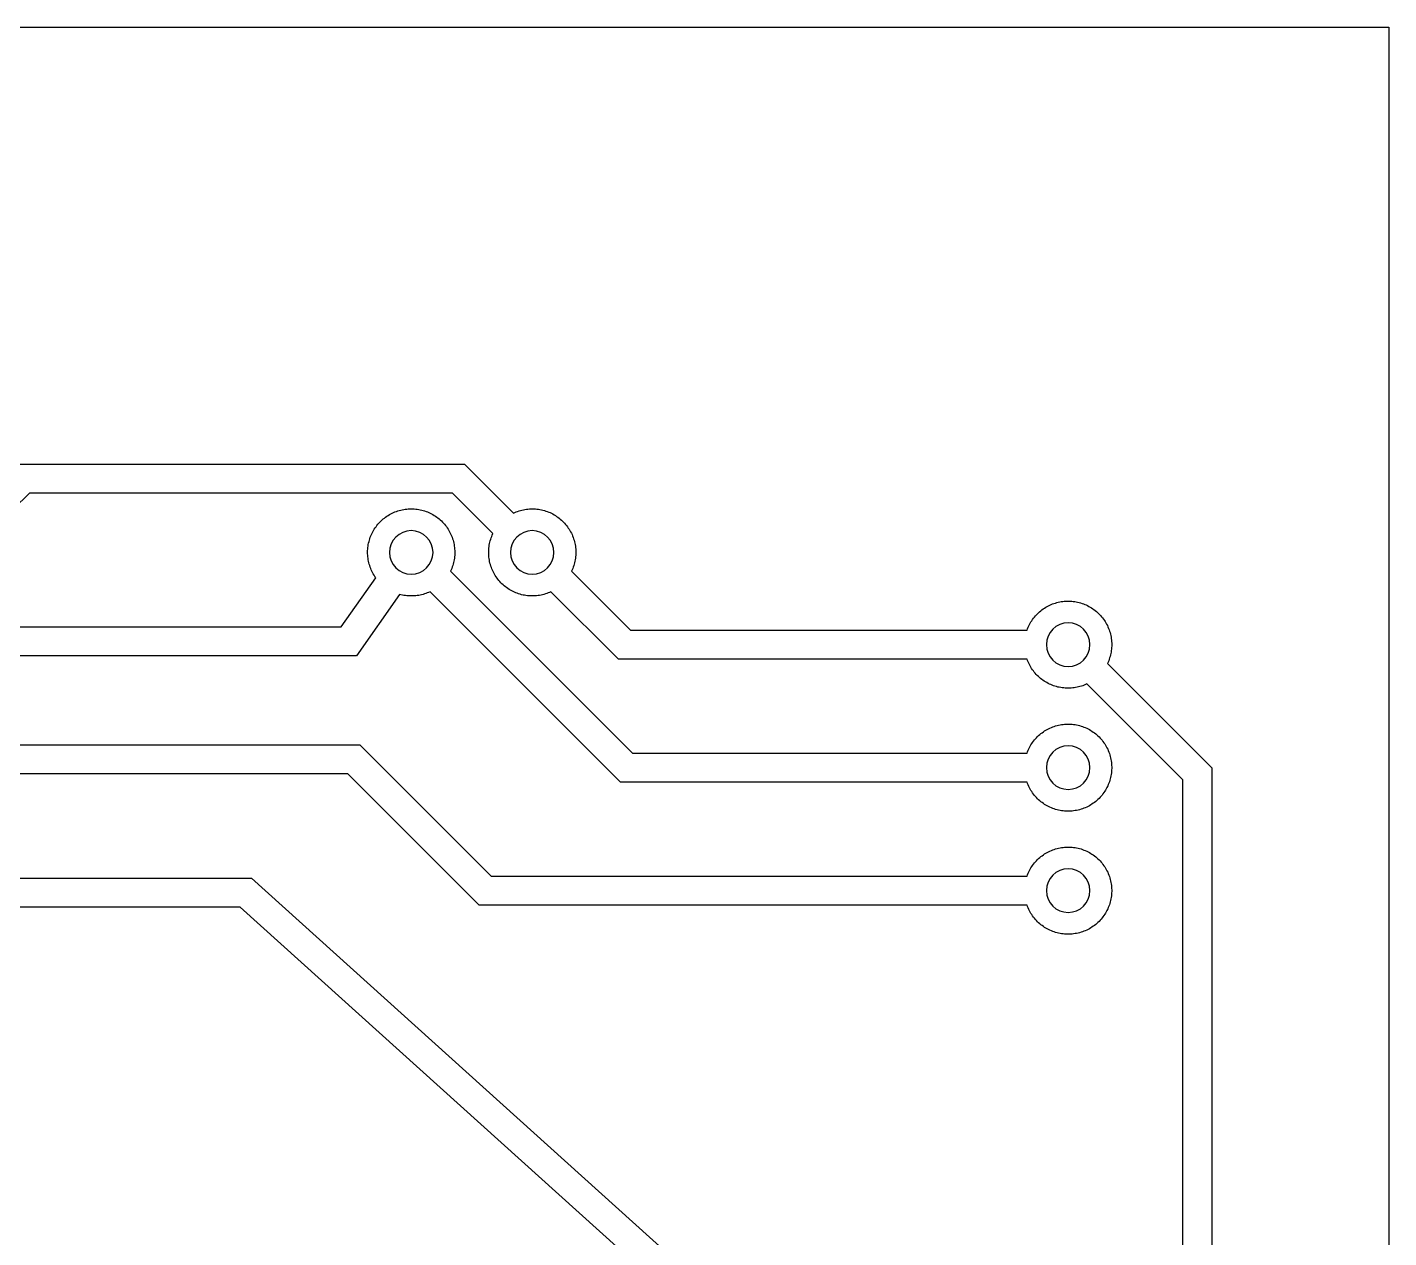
# Model space of a CAD drawing. Extents: x 77.4 to 152.4, y 0 to 50.
# Drawn here: x 124.26 to 152.38, y 25 to 50 of the extents above; entities that cross this region are included whole.
import ezdxf

# ---------------------------------------------------------------- set-up
doc = ezdxf.new("R2010")
doc.units = 0
doc.layers.add('DEFAULT', color=7, linetype='CONTINUOUS')

msp = doc.modelspace()

# ---------------------------------------------------------------- linework, layer by layer
at = {"layer": 'DEFAULT'}
for p, q in [((77.378, 50), (152.378, 50)), ((152.378, 50), (152.378, 0)), ((124.055, 40.978), (133.287, 40.978)), ((133.287, 40.978), (134.298, 39.966)), ((124.3, 40.378), (123.438, 39.533)), ((133.038, 40.378), (124.3, 40.378)), ((133.874, 39.542), (133.038, 40.378)), ((131.711, 39.918), (131.738, 39.934)), ((131.738, 39.934), (131.766, 39.949)), ((131.766, 39.949), (131.793, 39.963)), ((131.793, 39.963), (131.822, 39.977)), ((131.822, 39.977), (131.851, 39.989)), ((131.851, 39.989), (131.88, 40)), ((131.88, 40), (131.909, 40.01)), ((131.909, 40.01), (131.939, 40.019)), ((131.939, 40.019), (131.97, 40.027)), ((131.97, 40.027), (132, 40.034)), ((132, 40.034), (132.031, 40.04)), ((132.031, 40.04), (132.062, 40.045)), ((132.062, 40.045), (132.093, 40.049)), ((132.093, 40.049), (132.124, 40.052)), ((132.124, 40.052), (132.155, 40.053)), ((132.155, 40.053), (132.186, 40.054)), ((132.186, 40.054), (132.218, 40.053)), ((132.218, 40.053), (132.249, 40.052)), ((132.249, 40.052), (132.28, 40.049)), ((132.28, 40.049), (132.311, 40.045)), ((132.311, 40.045), (132.342, 40.04)), ((132.342, 40.04), (132.373, 40.034)), ((132.373, 40.034), (132.403, 40.027)), ((132.403, 40.027), (132.434, 40.019)), ((132.434, 40.019), (132.464, 40.01)), ((132.464, 40.01), (132.493, 40)), ((132.493, 40), (132.522, 39.989)), ((132.522, 39.989), (132.551, 39.977)), ((132.551, 39.977), (132.58, 39.964)), ((132.58, 39.964), (132.607, 39.949)), ((132.607, 39.949), (132.635, 39.934)), ((132.635, 39.934), (132.662, 39.918)), ((134.298, 39.966), (134.327, 39.979)), ((134.327, 39.979), (134.356, 39.991)), ((134.356, 39.991), (134.385, 40.002)), ((134.385, 40.002), (134.414, 40.012)), ((134.414, 40.012), (134.444, 40.021)), ((134.444, 40.021), (134.475, 40.029)), ((134.475, 40.029), (134.505, 40.035)), ((134.505, 40.035), (134.536, 40.041)), ((134.536, 40.041), (134.567, 40.046)), ((134.567, 40.046), (134.598, 40.049)), ((134.598, 40.049), (134.629, 40.052)), ((134.629, 40.052), (134.66, 40.054)), ((134.66, 40.054), (134.691, 40.054)), ((134.691, 40.054), (134.722, 40.053)), ((134.722, 40.053), (134.753, 40.051)), ((134.753, 40.051), (134.784, 40.049)), ((134.784, 40.049), (134.815, 40.045)), ((134.815, 40.045), (134.846, 40.04)), ((134.846, 40.04), (134.877, 40.034)), ((134.877, 40.034), (134.907, 40.026)), ((134.907, 40.026), (134.937, 40.018)), ((134.937, 40.018), (134.967, 40.009)), ((134.967, 40.009), (134.997, 39.999)), ((134.997, 39.999), (135.026, 39.988)), ((135.026, 39.988), (135.054, 39.975)), ((135.054, 39.975), (135.083, 39.962)), ((135.083, 39.962), (135.11, 39.948)), ((135.11, 39.948), (135.138, 39.933)), ((131.425, 39.634), (131.442, 39.66)), ((131.442, 39.66), (131.46, 39.685)), ((131.46, 39.685), (131.479, 39.71)), ((131.479, 39.71), (131.499, 39.735)), ((131.499, 39.735), (131.52, 39.758)), ((131.52, 39.758), (131.541, 39.781)), ((131.541, 39.781), (131.563, 39.803)), ((131.563, 39.803), (131.586, 39.824)), ((131.586, 39.824), (131.61, 39.845)), ((131.61, 39.845), (131.634, 39.864)), ((131.634, 39.864), (131.659, 39.883)), ((131.659, 39.883), (131.685, 39.901)), ((131.685, 39.901), (131.711, 39.918)), ((132.662, 39.918), (132.688, 39.901)), ((132.688, 39.901), (132.714, 39.883)), ((132.714, 39.883), (132.739, 39.865)), ((132.739, 39.865), (132.763, 39.845)), ((132.763, 39.845), (132.787, 39.825)), ((132.787, 39.825), (132.81, 39.803)), ((132.81, 39.803), (132.832, 39.781)), ((132.832, 39.781), (132.853, 39.758)), ((132.853, 39.758), (132.874, 39.735)), ((132.874, 39.735), (132.894, 39.711)), ((132.894, 39.711), (132.913, 39.686)), ((132.913, 39.686), (132.931, 39.66)), ((132.931, 39.66), (132.948, 39.634)), ((135.138, 39.933), (135.164, 39.916)), ((135.164, 39.916), (135.191, 39.899)), ((135.191, 39.899), (135.216, 39.882)), ((135.216, 39.882), (135.241, 39.863)), ((135.241, 39.863), (135.265, 39.843)), ((135.265, 39.843), (135.289, 39.823)), ((135.289, 39.823), (135.312, 39.801)), ((135.312, 39.801), (135.334, 39.779)), ((135.334, 39.779), (135.355, 39.756)), ((135.355, 39.756), (135.376, 39.733)), ((135.376, 39.733), (135.395, 39.709)), ((135.395, 39.709), (135.414, 39.684)), ((135.414, 39.684), (135.432, 39.658)), ((135.432, 39.658), (135.449, 39.632)), ((131.307, 39.346), (131.315, 39.376)), ((131.315, 39.376), (131.323, 39.406)), ((131.323, 39.406), (131.332, 39.436)), ((131.332, 39.436), (131.342, 39.466)), ((131.342, 39.466), (131.354, 39.495)), ((131.354, 39.495), (131.366, 39.524)), ((131.366, 39.524), (131.379, 39.552)), ((131.379, 39.552), (131.394, 39.58)), ((131.394, 39.58), (131.409, 39.607)), ((131.409, 39.607), (131.425, 39.634)), ((132.948, 39.634), (132.964, 39.607)), ((132.964, 39.607), (132.979, 39.58)), ((132.979, 39.58), (132.994, 39.552)), ((132.994, 39.552), (133.007, 39.524)), ((133.007, 39.524), (133.019, 39.495)), ((133.019, 39.495), (133.031, 39.466)), ((133.031, 39.466), (133.041, 39.436)), ((133.041, 39.436), (133.05, 39.407)), ((133.05, 39.407), (133.059, 39.376)), ((133.059, 39.376), (133.066, 39.346)), ((133.812, 39.366), (133.82, 39.396)), ((133.82, 39.396), (133.828, 39.426)), ((133.828, 39.426), (133.838, 39.455)), ((133.838, 39.455), (133.849, 39.484)), ((133.849, 39.484), (133.861, 39.513)), ((133.861, 39.513), (133.874, 39.542)), ((135.449, 39.632), (135.465, 39.605)), ((135.465, 39.605), (135.48, 39.578)), ((135.48, 39.578), (135.495, 39.55)), ((135.495, 39.55), (135.508, 39.522)), ((135.508, 39.522), (135.52, 39.493)), ((135.52, 39.493), (135.531, 39.464)), ((135.531, 39.464), (135.542, 39.435)), ((135.542, 39.435), (135.551, 39.405)), ((135.551, 39.405), (135.559, 39.375)), ((135.559, 39.375), (135.566, 39.344)), ((131.287, 39.191), (131.289, 39.222)), ((131.287, 39.159), (131.287, 39.191)), ((131.287, 39.128), (131.287, 39.159)), ((131.288, 39.097), (131.287, 39.128)), ((131.291, 39.066), (131.288, 39.097)), ((131.289, 39.222), (131.292, 39.253)), ((131.292, 39.253), (131.296, 39.284)), ((131.296, 39.284), (131.301, 39.315)), ((131.301, 39.315), (131.307, 39.346)), ((133.066, 39.346), (133.072, 39.315)), ((133.072, 39.315), (133.077, 39.284)), ((133.077, 39.284), (133.081, 39.253)), ((133.081, 39.253), (133.084, 39.222)), ((133.085, 39.097), (133.082, 39.066)), ((133.084, 39.222), (133.086, 39.191)), ((133.086, 39.128), (133.085, 39.097)), ((133.086, 39.191), (133.087, 39.16)), ((133.087, 39.16), (133.086, 39.128)), ((133.787, 39.18), (133.788, 39.211)), ((133.787, 39.149), (133.787, 39.18)), ((133.787, 39.118), (133.787, 39.149)), ((133.789, 39.087), (133.787, 39.118)), ((133.788, 39.211), (133.791, 39.243)), ((133.791, 39.243), (133.794, 39.274)), ((133.794, 39.274), (133.799, 39.304)), ((133.799, 39.304), (133.805, 39.335)), ((133.805, 39.335), (133.812, 39.366)), ((135.566, 39.344), (135.572, 39.314)), ((135.572, 39.314), (135.577, 39.283)), ((135.577, 39.283), (135.581, 39.252)), ((135.581, 39.252), (135.584, 39.221)), ((135.585, 39.096), (135.582, 39.065)), ((135.584, 39.221), (135.586, 39.19)), ((135.586, 39.127), (135.585, 39.096)), ((135.586, 39.19), (135.586, 39.159)), ((135.586, 39.159), (135.586, 39.127)), ((131.295, 39.035), (131.291, 39.066)), ((131.299, 39.004), (131.295, 39.035)), ((131.305, 38.973), (131.299, 39.004)), ((131.312, 38.942), (131.305, 38.973)), ((131.32, 38.912), (131.312, 38.942)), ((131.329, 38.882), (131.32, 38.912)), ((131.339, 38.852), (131.329, 38.882)), ((131.35, 38.823), (131.339, 38.852)), ((131.362, 38.794), (131.35, 38.823)), ((133.024, 38.823), (133.012, 38.794)), ((133.035, 38.853), (133.024, 38.823)), ((133.045, 38.882), (133.035, 38.853)), ((133.054, 38.912), (133.045, 38.882)), ((133.062, 38.943), (133.054, 38.912)), ((133.068, 38.973), (133.062, 38.943)), ((133.074, 39.004), (133.068, 38.973)), ((133.079, 39.035), (133.074, 39.004)), ((133.082, 39.066), (133.079, 39.035)), ((133.792, 39.056), (133.789, 39.087)), ((133.796, 39.025), (133.792, 39.056)), ((133.801, 38.994), (133.796, 39.025)), ((133.807, 38.963), (133.801, 38.994)), ((133.814, 38.933), (133.807, 38.963)), ((133.822, 38.903), (133.814, 38.933)), ((133.831, 38.873), (133.822, 38.903)), ((133.842, 38.844), (133.831, 38.873)), ((133.853, 38.814), (133.842, 38.844)), ((133.865, 38.786), (133.853, 38.814)), ((135.524, 38.823), (135.512, 38.794)), ((135.535, 38.852), (135.524, 38.823)), ((135.544, 38.882), (135.535, 38.852)), ((135.553, 38.912), (135.544, 38.882)), ((135.561, 38.942), (135.553, 38.912)), ((135.568, 38.973), (135.561, 38.942)), ((135.574, 39.003), (135.568, 38.973)), ((135.578, 39.034), (135.574, 39.003)), ((135.582, 39.065), (135.578, 39.034)), ((130.742, 37.615), (131.454, 38.631)), ((131.375, 38.766), (131.362, 38.794)), ((131.389, 38.738), (131.375, 38.766)), ((131.404, 38.71), (131.389, 38.738)), ((131.42, 38.683), (131.404, 38.71)), ((131.436, 38.657), (131.42, 38.683)), ((131.454, 38.631), (131.436, 38.657)), ((133.012, 38.794), (132.999, 38.766)), ((132.999, 38.766), (136.756, 35.009)), ((133.878, 38.757), (133.865, 38.786)), ((133.893, 38.73), (133.878, 38.757)), ((133.908, 38.702), (133.893, 38.73)), ((133.924, 38.676), (133.908, 38.702)), ((133.941, 38.65), (133.924, 38.676)), ((133.959, 38.624), (133.941, 38.65)), ((133.978, 38.599), (133.959, 38.624)), ((133.997, 38.575), (133.978, 38.599)), ((134.018, 38.551), (133.997, 38.575)), ((134.039, 38.529), (134.018, 38.551)), ((134.061, 38.507), (134.039, 38.529)), ((135.512, 38.794), (135.499, 38.766)), ((135.499, 38.766), (136.716, 37.549)), ((131.945, 38.287), (131.055, 37.015)), ((131.975, 38.279), (131.945, 38.287)), ((132.005, 38.272), (131.975, 38.279)), ((132.035, 38.267), (132.005, 38.272)), ((132.066, 38.262), (132.035, 38.267)), ((132.096, 38.258), (132.066, 38.262)), ((132.127, 38.256), (132.096, 38.258)), ((132.158, 38.254), (132.127, 38.256)), ((132.188, 38.254), (132.158, 38.254)), ((132.219, 38.254), (132.188, 38.254)), ((132.25, 38.256), (132.219, 38.254)), ((132.28, 38.259), (132.25, 38.256)), ((132.311, 38.262), (132.28, 38.259)), ((132.341, 38.267), (132.311, 38.262)), ((132.371, 38.273), (132.341, 38.267)), ((132.401, 38.28), (132.371, 38.273)), ((132.431, 38.288), (132.401, 38.28)), ((132.46, 38.297), (132.431, 38.288)), ((132.489, 38.306), (132.46, 38.297)), ((132.518, 38.317), (132.489, 38.306)), ((132.547, 38.329), (132.518, 38.317)), ((132.575, 38.342), (132.547, 38.329)), ((136.507, 34.409), (132.575, 38.342)), ((134.084, 38.485), (134.061, 38.507)), ((134.108, 38.465), (134.084, 38.485)), ((134.132, 38.445), (134.108, 38.465)), ((134.157, 38.426), (134.132, 38.445)), ((134.182, 38.408), (134.157, 38.426)), ((134.208, 38.391), (134.182, 38.408)), ((134.235, 38.375), (134.208, 38.391)), ((134.262, 38.36), (134.235, 38.375)), ((134.29, 38.346), (134.262, 38.36)), ((134.318, 38.333), (134.29, 38.346)), ((134.347, 38.32), (134.318, 38.333)), ((134.376, 38.309), (134.347, 38.32)), ((134.406, 38.299), (134.376, 38.309)), ((134.436, 38.29), (134.406, 38.299)), ((134.466, 38.281), (134.436, 38.29)), ((134.496, 38.274), (134.466, 38.281)), ((134.527, 38.268), (134.496, 38.274)), ((134.557, 38.263), (134.527, 38.268)), ((134.588, 38.259), (134.557, 38.263)), ((134.619, 38.256), (134.588, 38.259)), ((134.651, 38.255), (134.619, 38.256)), ((134.682, 38.254), (134.651, 38.255)), ((134.713, 38.254), (134.682, 38.254)), ((134.744, 38.256), (134.713, 38.254)), ((134.775, 38.258), (134.744, 38.256)), ((134.806, 38.262), (134.775, 38.258)), ((134.837, 38.267), (134.806, 38.262)), ((134.868, 38.272), (134.837, 38.267)), ((134.898, 38.279), (134.868, 38.272)), ((134.928, 38.287), (134.898, 38.279)), ((134.958, 38.296), (134.928, 38.287)), ((134.988, 38.306), (134.958, 38.296)), ((135.017, 38.317), (134.988, 38.306)), ((135.046, 38.329), (135.017, 38.317)), ((135.074, 38.342), (135.046, 38.329)), ((136.467, 36.949), (135.074, 38.342)), ((145.191, 37.95), (145.215, 37.969)), ((145.215, 37.969), (145.241, 37.987)), ((145.241, 37.987), (145.266, 38.004)), ((145.266, 38.004), (145.293, 38.021)), ((145.293, 38.021), (145.32, 38.036)), ((145.32, 38.036), (145.347, 38.051)), ((145.347, 38.051), (145.375, 38.065)), ((145.375, 38.065), (145.404, 38.077)), ((145.404, 38.077), (145.432, 38.089)), ((145.432, 38.089), (145.462, 38.1)), ((145.462, 38.1), (145.491, 38.109)), ((145.491, 38.109), (145.521, 38.118)), ((145.521, 38.118), (145.551, 38.125)), ((145.551, 38.125), (145.582, 38.132)), ((145.582, 38.132), (145.612, 38.137)), ((145.612, 38.137), (145.643, 38.142)), ((145.643, 38.142), (145.674, 38.145)), ((145.674, 38.145), (145.705, 38.147)), ((145.705, 38.147), (145.736, 38.149)), ((145.736, 38.149), (145.767, 38.149)), ((145.767, 38.149), (145.798, 38.148)), ((145.798, 38.148), (145.829, 38.146)), ((145.829, 38.146), (145.86, 38.143)), ((145.86, 38.143), (145.891, 38.139)), ((145.891, 38.139), (145.922, 38.133)), ((145.922, 38.133), (145.952, 38.127)), ((145.952, 38.127), (145.982, 38.12)), ((145.982, 38.12), (146.012, 38.112)), ((146.012, 38.112), (146.042, 38.102)), ((146.042, 38.102), (146.071, 38.092)), ((146.071, 38.092), (146.1, 38.08)), ((146.1, 38.08), (146.129, 38.068)), ((146.129, 38.068), (146.157, 38.055)), ((146.157, 38.055), (146.184, 38.04)), ((146.184, 38.04), (146.211, 38.025)), ((146.211, 38.025), (146.238, 38.009)), ((146.238, 38.009), (146.264, 37.992)), ((146.264, 37.992), (146.289, 37.974)), ((146.289, 37.974), (146.314, 37.955)), ((144.956, 37.663), (144.971, 37.69)), ((144.971, 37.69), (144.987, 37.717)), ((144.987, 37.717), (145.004, 37.743)), ((145.004, 37.743), (145.021, 37.769)), ((145.021, 37.769), (145.04, 37.794)), ((145.04, 37.794), (145.059, 37.819)), ((145.059, 37.819), (145.079, 37.842)), ((145.079, 37.842), (145.1, 37.865)), ((145.1, 37.865), (145.121, 37.888)), ((145.121, 37.888), (145.144, 37.909)), ((145.144, 37.909), (145.167, 37.93)), ((145.167, 37.93), (145.191, 37.95)), ((146.314, 37.955), (146.338, 37.935)), ((146.338, 37.935), (146.361, 37.915)), ((146.361, 37.915), (146.384, 37.893)), ((146.384, 37.893), (146.406, 37.871)), ((146.406, 37.871), (146.427, 37.848)), ((146.427, 37.848), (146.447, 37.825)), ((146.447, 37.825), (146.467, 37.801)), ((146.467, 37.801), (146.485, 37.776)), ((146.485, 37.776), (146.503, 37.75)), ((146.503, 37.75), (146.52, 37.724)), ((146.52, 37.724), (146.536, 37.697)), ((146.536, 37.697), (146.551, 37.67)), ((121.349, 37.615), (130.742, 37.615)), ((136.716, 37.549), (144.907, 37.549)), ((144.907, 37.549), (144.918, 37.578)), ((144.918, 37.578), (144.93, 37.607)), ((144.93, 37.607), (144.943, 37.635)), ((144.943, 37.635), (144.956, 37.663)), ((146.551, 37.67), (146.565, 37.642)), ((146.565, 37.642), (146.578, 37.614)), ((146.578, 37.614), (146.59, 37.586)), ((146.59, 37.586), (146.601, 37.557)), ((146.601, 37.557), (146.611, 37.527)), ((146.611, 37.527), (146.621, 37.498)), ((146.621, 37.498), (146.629, 37.468)), ((146.629, 37.468), (146.636, 37.437)), ((146.636, 37.437), (146.642, 37.407)), ((146.642, 37.407), (146.647, 37.376)), ((146.647, 37.128), (146.643, 37.097)), ((146.647, 37.376), (146.65, 37.345)), ((146.651, 37.159), (146.647, 37.128)), ((146.65, 37.345), (146.653, 37.314)), ((146.654, 37.19), (146.651, 37.159)), ((146.653, 37.314), (146.655, 37.283)), ((146.655, 37.221), (146.654, 37.19)), ((146.655, 37.283), (146.656, 37.252)), ((146.656, 37.252), (146.655, 37.221)), ((131.055, 37.015), (121.002, 37.015)), ((144.907, 36.949), (136.467, 36.949)), ((144.918, 36.92), (144.907, 36.949)), ((144.93, 36.892), (144.918, 36.92)), ((144.942, 36.864), (144.93, 36.892)), ((144.956, 36.836), (144.942, 36.864)), ((146.581, 36.889), (146.568, 36.861)), ((146.568, 36.861), (148.723, 34.706)), ((146.593, 36.918), (146.581, 36.889)), ((146.604, 36.947), (146.593, 36.918)), ((146.613, 36.977), (146.604, 36.947)), ((146.622, 37.006), (146.613, 36.977)), ((146.63, 37.036), (146.622, 37.006)), ((146.637, 37.067), (146.63, 37.036)), ((146.643, 37.097), (146.637, 37.067)), ((144.971, 36.809), (144.956, 36.836)), ((144.986, 36.782), (144.971, 36.809)), ((145.002, 36.756), (144.986, 36.782)), ((145.02, 36.731), (145.002, 36.756)), ((145.038, 36.706), (145.02, 36.731)), ((145.057, 36.682), (145.038, 36.706)), ((145.077, 36.658), (145.057, 36.682)), ((145.097, 36.635), (145.077, 36.658)), ((145.119, 36.613), (145.097, 36.635)), ((145.141, 36.592), (145.119, 36.613)), ((145.164, 36.571), (145.141, 36.592)), ((145.187, 36.551), (145.164, 36.571)), ((145.211, 36.532), (145.187, 36.551)), ((145.236, 36.514), (145.211, 36.532)), ((145.262, 36.497), (145.236, 36.514)), ((145.288, 36.48), (145.262, 36.497)), ((145.314, 36.465), (145.288, 36.48)), ((145.341, 36.45), (145.314, 36.465)), ((145.369, 36.436), (145.341, 36.45)), ((145.397, 36.423), (145.369, 36.436)), ((145.425, 36.412), (145.397, 36.423)), ((145.454, 36.401), (145.425, 36.412)), ((145.483, 36.391), (145.454, 36.401)), ((145.513, 36.382), (145.483, 36.391)), ((145.543, 36.374), (145.513, 36.382)), ((145.573, 36.368), (145.543, 36.374)), ((145.603, 36.362), (145.573, 36.368)), ((145.634, 36.357), (145.603, 36.362)), ((145.664, 36.354), (145.634, 36.357)), ((145.695, 36.351), (145.664, 36.354)), ((145.726, 36.349), (145.695, 36.351)), ((145.756, 36.349), (145.726, 36.349)), ((145.787, 36.349), (145.756, 36.349)), ((145.818, 36.351), (145.787, 36.349)), ((145.849, 36.354), (145.818, 36.351)), ((145.879, 36.357), (145.849, 36.354)), ((145.91, 36.362), (145.879, 36.357)), ((145.94, 36.368), (145.91, 36.362)), ((145.97, 36.375), (145.94, 36.368)), ((146, 36.383), (145.97, 36.375)), ((146.029, 36.391), (146, 36.383)), ((146.058, 36.401), (146.029, 36.391)), ((146.087, 36.412), (146.058, 36.401)), ((146.115, 36.424), (146.087, 36.412)), ((146.143, 36.437), (146.115, 36.424)), ((148.123, 34.458), (146.143, 36.437)), ((145.219, 35.431), (145.244, 35.449)), ((145.244, 35.449), (145.27, 35.467)), ((145.27, 35.467), (145.297, 35.483)), ((145.297, 35.483), (145.324, 35.499)), ((145.324, 35.499), (145.352, 35.513)), ((145.352, 35.513), (145.38, 35.527)), ((145.38, 35.527), (145.409, 35.539)), ((145.409, 35.539), (145.438, 35.551)), ((145.438, 35.551), (145.467, 35.561)), ((145.467, 35.561), (145.497, 35.571)), ((145.497, 35.571), (145.527, 35.579)), ((145.527, 35.579), (145.558, 35.587)), ((145.558, 35.587), (145.588, 35.593)), ((145.588, 35.593), (145.619, 35.599)), ((145.619, 35.599), (145.65, 35.603)), ((145.65, 35.603), (145.682, 35.606)), ((145.682, 35.606), (145.713, 35.608)), ((145.713, 35.608), (145.744, 35.609)), ((145.744, 35.609), (145.775, 35.609)), ((145.775, 35.609), (145.807, 35.607)), ((145.807, 35.607), (145.838, 35.605)), ((145.838, 35.605), (145.869, 35.602)), ((145.869, 35.602), (145.9, 35.597)), ((145.9, 35.597), (145.931, 35.592)), ((145.931, 35.592), (145.962, 35.585)), ((145.962, 35.585), (145.992, 35.577)), ((145.992, 35.577), (146.022, 35.569)), ((146.022, 35.569), (146.052, 35.559)), ((146.052, 35.559), (146.081, 35.548)), ((146.081, 35.548), (146.11, 35.536)), ((146.11, 35.536), (146.139, 35.523)), ((146.139, 35.523), (146.167, 35.509)), ((146.167, 35.509), (146.194, 35.495)), ((146.194, 35.495), (146.221, 35.479)), ((146.221, 35.479), (146.248, 35.462)), ((146.248, 35.462), (146.274, 35.445)), ((146.274, 35.445), (146.299, 35.426)), ((95.666, 35.179), (131.125, 35.179)), ((131.125, 35.179), (133.835, 32.469)), ((144.972, 35.151), (144.988, 35.178)), ((144.988, 35.178), (145.005, 35.205)), ((145.005, 35.205), (145.022, 35.231)), ((145.022, 35.231), (145.041, 35.256)), ((145.041, 35.256), (145.06, 35.28)), ((145.06, 35.28), (145.081, 35.304)), ((145.081, 35.304), (145.102, 35.327)), ((145.102, 35.327), (145.124, 35.35)), ((145.124, 35.35), (145.146, 35.371)), ((145.146, 35.371), (145.17, 35.392)), ((145.17, 35.392), (145.194, 35.412)), ((145.194, 35.412), (145.219, 35.431)), ((146.299, 35.426), (146.324, 35.407)), ((146.324, 35.407), (146.348, 35.387)), ((146.348, 35.387), (146.371, 35.366)), ((146.371, 35.366), (146.393, 35.344)), ((146.393, 35.344), (146.415, 35.321)), ((146.415, 35.321), (146.436, 35.298)), ((146.436, 35.298), (146.456, 35.274)), ((146.456, 35.274), (146.475, 35.249)), ((146.475, 35.249), (146.494, 35.224)), ((146.494, 35.224), (146.511, 35.198)), ((146.511, 35.198), (146.528, 35.171)), ((146.528, 35.171), (146.543, 35.144)), ((136.756, 35.009), (144.907, 35.009)), ((144.907, 35.009), (144.918, 35.038)), ((144.918, 35.038), (144.93, 35.067)), ((144.93, 35.067), (144.943, 35.096)), ((144.943, 35.096), (144.957, 35.124)), ((144.957, 35.124), (144.972, 35.151)), ((146.543, 35.144), (146.558, 35.116)), ((146.558, 35.116), (146.572, 35.088)), ((146.572, 35.088), (146.584, 35.06)), ((146.584, 35.06), (146.596, 35.031)), ((146.596, 35.031), (146.607, 35.001)), ((146.607, 35.001), (146.617, 34.971)), ((146.617, 34.971), (146.625, 34.941)), ((146.625, 34.941), (146.633, 34.911)), ((146.633, 34.911), (146.639, 34.88)), ((146.639, 34.88), (146.645, 34.849)), ((146.645, 34.849), (146.649, 34.818)), ((146.649, 34.6), (146.645, 34.569)), ((146.649, 34.818), (146.652, 34.787)), ((146.652, 34.631), (146.649, 34.6)), ((146.652, 34.787), (146.654, 34.756)), ((146.654, 34.662), (146.652, 34.631)), ((146.654, 34.756), (146.655, 34.725)), ((146.655, 34.693), (146.654, 34.662)), ((146.655, 34.725), (146.655, 34.693)), ((148.723, 34.706), (148.723, 8.517)), ((130.877, 34.579), (95.905, 34.579)), ((133.587, 31.869), (130.877, 34.579)), ((144.907, 34.409), (136.507, 34.409)), ((144.918, 34.38), (144.907, 34.409)), ((144.93, 34.351), (144.918, 34.38)), ((144.943, 34.322), (144.93, 34.351)), ((144.957, 34.294), (144.943, 34.322)), ((146.572, 34.33), (146.558, 34.301)), ((146.584, 34.358), (146.572, 34.33)), ((146.596, 34.387), (146.584, 34.358)), ((146.607, 34.417), (146.596, 34.387)), ((146.617, 34.447), (146.607, 34.417)), ((146.625, 34.477), (146.617, 34.447)), ((146.633, 34.507), (146.625, 34.477)), ((146.639, 34.538), (146.633, 34.507)), ((146.645, 34.569), (146.639, 34.538)), ((148.123, 8.765), (148.123, 34.458)), ((144.972, 34.267), (144.957, 34.294)), ((144.988, 34.239), (144.972, 34.267)), ((145.005, 34.213), (144.988, 34.239)), ((145.022, 34.187), (145.005, 34.213)), ((145.041, 34.162), (145.022, 34.187)), ((145.06, 34.137), (145.041, 34.162)), ((145.081, 34.114), (145.06, 34.137)), ((145.102, 34.09), (145.081, 34.114)), ((145.124, 34.068), (145.102, 34.09)), ((145.146, 34.047), (145.124, 34.068)), ((145.17, 34.026), (145.146, 34.047)), ((146.348, 34.031), (146.324, 34.011)), ((146.371, 34.052), (146.348, 34.031)), ((146.393, 34.074), (146.371, 34.052)), ((146.415, 34.097), (146.393, 34.074)), ((146.436, 34.12), (146.415, 34.097)), ((146.456, 34.144), (146.436, 34.12)), ((146.475, 34.169), (146.456, 34.144)), ((146.494, 34.194), (146.475, 34.169)), ((146.511, 34.22), (146.494, 34.194)), ((146.528, 34.247), (146.511, 34.22)), ((146.543, 34.274), (146.528, 34.247)), ((146.558, 34.301), (146.543, 34.274)), ((145.194, 34.006), (145.17, 34.026)), ((145.219, 33.987), (145.194, 34.006)), ((145.244, 33.968), (145.219, 33.987)), ((145.27, 33.951), (145.244, 33.968)), ((145.297, 33.935), (145.27, 33.951)), ((145.324, 33.919), (145.297, 33.935)), ((145.352, 33.905), (145.324, 33.919)), ((145.38, 33.891), (145.352, 33.905)), ((145.409, 33.878), (145.38, 33.891)), ((145.438, 33.867), (145.409, 33.878)), ((145.467, 33.856), (145.438, 33.867)), ((145.497, 33.847), (145.467, 33.856)), ((145.527, 33.838), (145.497, 33.847)), ((145.558, 33.831), (145.527, 33.838)), ((145.588, 33.825), (145.558, 33.831)), ((145.619, 33.819), (145.588, 33.825)), ((145.65, 33.815), (145.619, 33.819)), ((145.682, 33.812), (145.65, 33.815)), ((145.713, 33.81), (145.682, 33.812)), ((145.744, 33.809), (145.713, 33.81)), ((145.775, 33.809), (145.744, 33.809)), ((145.807, 33.81), (145.775, 33.809)), ((145.838, 33.813), (145.807, 33.81)), ((145.869, 33.816), (145.838, 33.813)), ((145.9, 33.821), (145.869, 33.816)), ((145.931, 33.826), (145.9, 33.821)), ((145.962, 33.833), (145.931, 33.826)), ((145.992, 33.84), (145.962, 33.833)), ((146.022, 33.849), (145.992, 33.84)), ((146.052, 33.859), (146.022, 33.849)), ((146.081, 33.87), (146.052, 33.859)), ((146.11, 33.882), (146.081, 33.87)), ((146.139, 33.894), (146.11, 33.882)), ((146.167, 33.908), (146.139, 33.894)), ((146.194, 33.923), (146.167, 33.908)), ((146.221, 33.939), (146.194, 33.923)), ((146.248, 33.956), (146.221, 33.939)), ((146.274, 33.973), (146.248, 33.956)), ((146.299, 33.992), (146.274, 33.973)), ((146.324, 34.011), (146.299, 33.992)), ((145.219, 32.891), (145.244, 32.909)), ((145.244, 32.909), (145.27, 32.927)), ((145.27, 32.927), (145.297, 32.943)), ((145.297, 32.943), (145.324, 32.959)), ((145.324, 32.959), (145.352, 32.973)), ((145.352, 32.973), (145.38, 32.987)), ((145.38, 32.987), (145.409, 32.999)), ((145.409, 32.999), (145.438, 33.011)), ((145.438, 33.011), (145.467, 33.021)), ((145.467, 33.021), (145.497, 33.031)), ((145.497, 33.031), (145.527, 33.039)), ((145.527, 33.039), (145.558, 33.047)), ((145.558, 33.047), (145.588, 33.053)), ((145.588, 33.053), (145.619, 33.059)), ((145.619, 33.059), (145.65, 33.063)), ((145.65, 33.063), (145.682, 33.066)), ((145.682, 33.066), (145.713, 33.068)), ((145.713, 33.068), (145.744, 33.069)), ((145.744, 33.069), (145.775, 33.069)), ((145.775, 33.069), (145.807, 33.067)), ((145.807, 33.067), (145.838, 33.065)), ((145.838, 33.065), (145.869, 33.062)), ((145.869, 33.062), (145.9, 33.057)), ((145.9, 33.057), (145.931, 33.052)), ((145.931, 33.052), (145.962, 33.045)), ((145.962, 33.045), (145.992, 33.037)), ((145.992, 33.037), (146.022, 33.029)), ((146.022, 33.029), (146.052, 33.019)), ((146.052, 33.019), (146.081, 33.008)), ((146.081, 33.008), (146.11, 32.996)), ((146.11, 32.996), (146.139, 32.983)), ((146.139, 32.983), (146.167, 32.969)), ((146.167, 32.969), (146.194, 32.955)), ((146.194, 32.955), (146.221, 32.939)), ((146.221, 32.939), (146.248, 32.922)), ((146.248, 32.922), (146.274, 32.905)), ((146.274, 32.905), (146.299, 32.886)), ((144.972, 32.611), (144.988, 32.638)), ((144.988, 32.638), (145.005, 32.665)), ((145.005, 32.665), (145.022, 32.691)), ((145.022, 32.691), (145.041, 32.716)), ((145.041, 32.716), (145.06, 32.74)), ((145.06, 32.74), (145.081, 32.764)), ((145.081, 32.764), (145.102, 32.787)), ((145.102, 32.787), (145.124, 32.81)), ((145.124, 32.81), (145.146, 32.831)), ((145.146, 32.831), (145.17, 32.852)), ((145.17, 32.852), (145.194, 32.872)), ((145.194, 32.872), (145.219, 32.891)), ((146.299, 32.886), (146.324, 32.867)), ((146.324, 32.867), (146.348, 32.847)), ((146.348, 32.847), (146.371, 32.826)), ((146.371, 32.826), (146.393, 32.804)), ((146.393, 32.804), (146.415, 32.781)), ((146.415, 32.781), (146.436, 32.758)), ((146.436, 32.758), (146.456, 32.734)), ((146.456, 32.734), (146.475, 32.709)), ((146.475, 32.709), (146.494, 32.684)), ((146.494, 32.684), (146.511, 32.658)), ((146.511, 32.658), (146.528, 32.631)), ((146.528, 32.631), (146.543, 32.604)), ((108.79, 32.428), (128.885, 32.428)), ((128.885, 32.428), (142.945, 19.752)), ((133.835, 32.469), (144.907, 32.469)), ((144.907, 32.469), (144.918, 32.498)), ((144.918, 32.498), (144.93, 32.527)), ((144.93, 32.527), (144.943, 32.556)), ((144.943, 32.556), (144.957, 32.584)), ((144.957, 32.584), (144.972, 32.611)), ((146.543, 32.604), (146.558, 32.576)), ((146.558, 32.576), (146.572, 32.548)), ((146.572, 32.548), (146.584, 32.52)), ((146.584, 32.52), (146.596, 32.491)), ((146.596, 32.491), (146.607, 32.461)), ((146.607, 32.461), (146.617, 32.431)), ((146.617, 32.431), (146.625, 32.401)), ((146.625, 32.401), (146.633, 32.371)), ((146.633, 32.371), (146.639, 32.34)), ((146.639, 32.34), (146.645, 32.309)), ((146.645, 32.309), (146.649, 32.278)), ((146.649, 32.06), (146.645, 32.029)), ((146.649, 32.278), (146.652, 32.247)), ((146.652, 32.091), (146.649, 32.06)), ((146.652, 32.247), (146.654, 32.216)), ((146.654, 32.122), (146.652, 32.091)), ((146.654, 32.216), (146.655, 32.185)), ((146.655, 32.153), (146.654, 32.122)), ((146.655, 32.185), (146.655, 32.153)), ((128.654, 31.828), (108.79, 31.828)), ((142.544, 19.306), (128.654, 31.828)), ((144.907, 31.869), (133.587, 31.869)), ((144.918, 31.84), (144.907, 31.869)), ((144.93, 31.811), (144.918, 31.84)), ((144.943, 31.782), (144.93, 31.811)), ((144.957, 31.754), (144.943, 31.782)), ((146.572, 31.79), (146.558, 31.761)), ((146.584, 31.818), (146.572, 31.79)), ((146.596, 31.847), (146.584, 31.818)), ((146.607, 31.877), (146.596, 31.847)), ((146.617, 31.906), (146.607, 31.877)), ((146.625, 31.937), (146.617, 31.906)), ((146.633, 31.967), (146.625, 31.937)), ((146.639, 31.998), (146.633, 31.967)), ((146.645, 32.029), (146.639, 31.998)), ((144.972, 31.726), (144.957, 31.754)), ((144.988, 31.699), (144.972, 31.726)), ((145.005, 31.673), (144.988, 31.699)), ((145.022, 31.647), (145.005, 31.673)), ((145.041, 31.622), (145.022, 31.647)), ((145.06, 31.597), (145.041, 31.622)), ((145.081, 31.574), (145.06, 31.597)), ((145.102, 31.55), (145.081, 31.574)), ((145.124, 31.528), (145.102, 31.55)), ((145.146, 31.507), (145.124, 31.528)), ((145.17, 31.486), (145.146, 31.507)), ((146.371, 31.512), (146.348, 31.491)), ((146.393, 31.534), (146.371, 31.512)), ((146.415, 31.557), (146.393, 31.534)), ((146.436, 31.58), (146.415, 31.557)), ((146.456, 31.604), (146.436, 31.58)), ((146.475, 31.629), (146.456, 31.604)), ((146.494, 31.654), (146.475, 31.629)), ((146.511, 31.68), (146.494, 31.654)), ((146.528, 31.707), (146.511, 31.68)), ((146.543, 31.734), (146.528, 31.707)), ((146.558, 31.761), (146.543, 31.734)), ((145.194, 31.466), (145.17, 31.486)), ((145.219, 31.447), (145.194, 31.466)), ((145.244, 31.428), (145.219, 31.447)), ((145.27, 31.411), (145.244, 31.428)), ((145.297, 31.395), (145.27, 31.411)), ((145.324, 31.379), (145.297, 31.395)), ((145.352, 31.365), (145.324, 31.379)), ((145.38, 31.351), (145.352, 31.365)), ((145.409, 31.338), (145.38, 31.351)), ((145.438, 31.327), (145.409, 31.338)), ((145.467, 31.316), (145.438, 31.327)), ((145.497, 31.307), (145.467, 31.316)), ((145.527, 31.298), (145.497, 31.307)), ((145.558, 31.291), (145.527, 31.298)), ((145.588, 31.285), (145.558, 31.291)), ((145.619, 31.279), (145.588, 31.285)), ((145.65, 31.275), (145.619, 31.279)), ((145.682, 31.272), (145.65, 31.275)), ((145.713, 31.27), (145.682, 31.272)), ((145.744, 31.269), (145.713, 31.27)), ((145.775, 31.269), (145.744, 31.269)), ((145.807, 31.27), (145.775, 31.269)), ((145.838, 31.273), (145.807, 31.27)), ((145.869, 31.276), (145.838, 31.273)), ((145.9, 31.281), (145.869, 31.276)), ((145.931, 31.286), (145.9, 31.281)), ((145.962, 31.293), (145.931, 31.286)), ((145.992, 31.3), (145.962, 31.293)), ((146.022, 31.309), (145.992, 31.3)), ((146.052, 31.319), (146.022, 31.309)), ((146.081, 31.33), (146.052, 31.319)), ((146.11, 31.342), (146.081, 31.33)), ((146.139, 31.354), (146.11, 31.342)), ((146.167, 31.368), (146.139, 31.354)), ((146.194, 31.383), (146.167, 31.368)), ((146.221, 31.399), (146.194, 31.383)), ((146.248, 31.416), (146.221, 31.399)), ((146.274, 31.433), (146.248, 31.416)), ((146.299, 31.452), (146.274, 31.433)), ((146.324, 31.471), (146.299, 31.452)), ((146.348, 31.491), (146.324, 31.471))]:
    msp.add_line(p, q, dxfattribs=at)
at = {"layer": 'DEFAULT', "extrusion": (0, 0, -1)}
for centre in [(-132.187, 39.154), (-134.686, 39.154), (-145.756, 37.249), (-145.756, 34.709), (-145.756, 32.169)]:
    msp.add_circle(centre, 0.45, dxfattribs=at)

doc.saveas('drawing.dxf')
